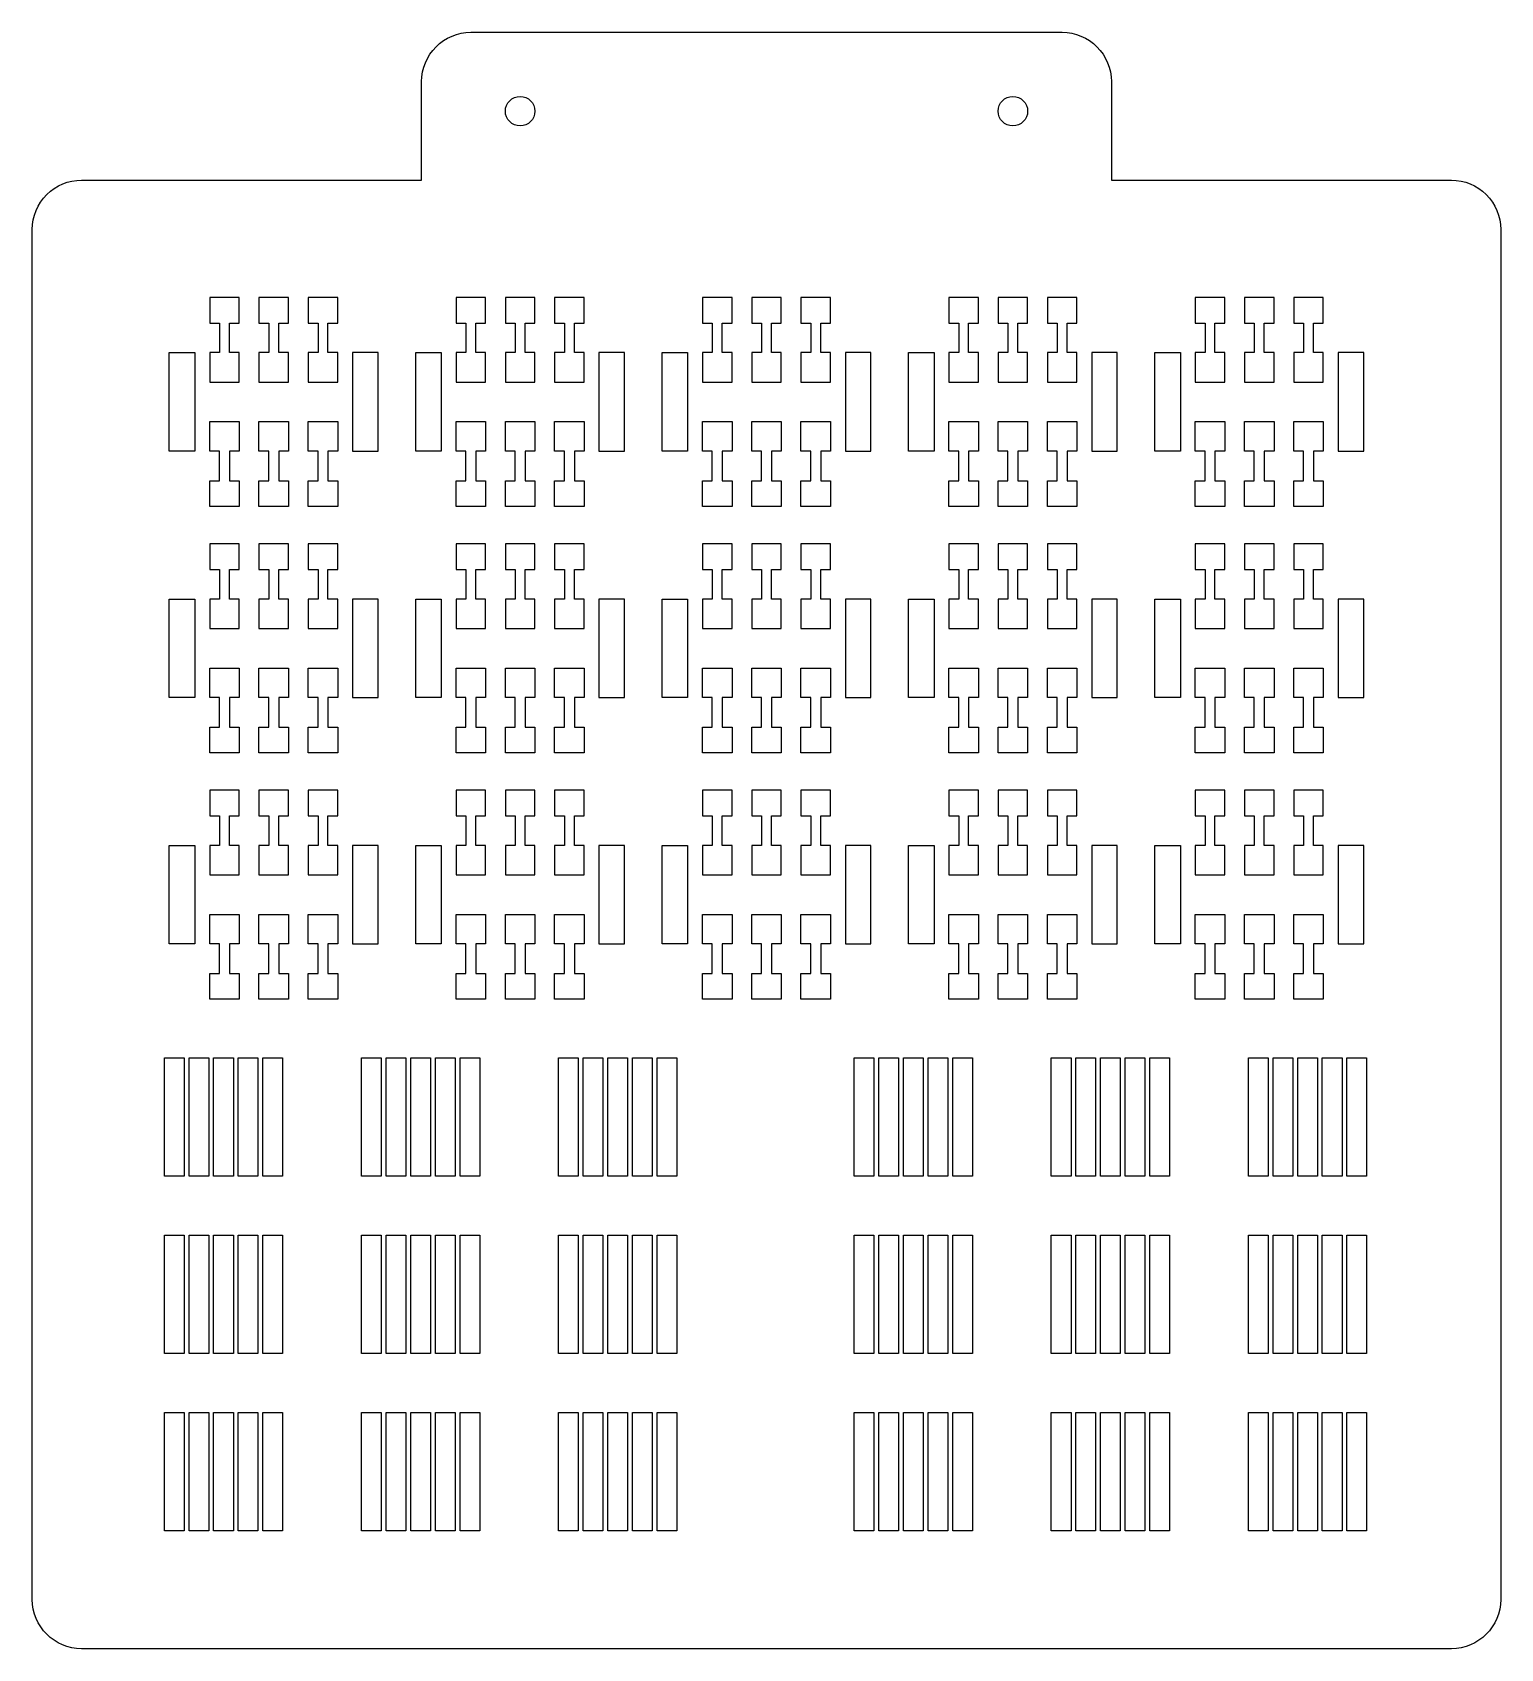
# Model space of a CAD drawing. Extents: x 555 to 704, y -361 to -197.
import ezdxf

# ---------------------------------------------------------------- set-up
doc = ezdxf.new("R2010")
doc.units = 0
doc.layers.get('0').update_dxf_attribs({"linetype": 'CONTINUOUS'})

msp = doc.modelspace()

# ---------------------------------------------------------------- linework, layer by layer
for points in [[(594.634033, -211.62854), (594.634033, -201.62854, -0.414214), (599.634033, -196.62854), (659.634033, -196.62854, -0.414214), (664.634033, -201.62854), (664.634033, -211.62854)], [(664.634033, -211.62854), (699.134033, -211.62854, -0.414214), (704.134033, -216.62854), (704.134033, -355.62854, -0.414211), (699.134033, -360.62851), (560.134033, -360.62851, -0.414211), (555.134033, -355.62851), (555.134033, -216.62854, -0.414214), (560.134033, -211.62854), (594.634033, -211.628525)]]:
    msp.add_lwpolyline(points, format="xyb")
for points in [[(576.133972, -224.028625), (576.133972, -223.528564), (573.133972, -223.528564), (573.133972, -224.028625), (573.133972, -226.128601), (574.134094, -226.128601), (574.134094, -229.128601), (573.134094, -229.128601), (573.134094, -232.128601), (576.134094, -232.128601), (576.134094, -229.128601), (575.134094, -229.128601), (575.134094, -226.128601), (576.133972, -226.128601), (576.133972, -224.028625)], [(581.133972, -224.028625), (581.133972, -223.528564), (578.133972, -223.528564), (578.133972, -224.028625), (578.133972, -226.128601), (579.134094, -226.128601), (579.134094, -229.128601), (578.134094, -229.128601), (578.134094, -232.128601), (581.134094, -232.128601), (581.134094, -229.128601), (580.134094, -229.128601), (580.134094, -226.128601), (581.133972, -226.128601), (581.133972, -224.028625)], [(586.133972, -224.028625), (586.133972, -223.528564), (583.133972, -223.528564), (583.133972, -224.028625), (583.133972, -226.128601), (584.134094, -226.128601), (584.134094, -229.128601), (583.134094, -229.128601), (583.134094, -232.128601), (586.134094, -232.128601), (586.134094, -229.128601), (585.134094, -229.128601), (585.134094, -226.128601), (586.133972, -226.128601), (586.133972, -224.028625)], [(601.133972, -224.028625), (601.133972, -223.528564), (598.133972, -223.528564), (598.133972, -224.028625), (598.133972, -226.128601), (599.134094, -226.128601), (599.134094, -229.128601), (598.134094, -229.128601), (598.134094, -232.128601), (601.134094, -232.128601), (601.134094, -229.128601), (600.134094, -229.128601), (600.134094, -226.128601), (601.133972, -226.128601), (601.133972, -224.028625)], [(606.133972, -224.028625), (606.133972, -223.528564), (603.133972, -223.528564), (603.133972, -224.028625), (603.133972, -226.128601), (604.134094, -226.128601), (604.134094, -229.128601), (603.134094, -229.128601), (603.134094, -232.128601), (606.134094, -232.128601), (606.134094, -229.128601), (605.134094, -229.128601), (605.134094, -226.128601), (606.133972, -226.128601), (606.133972, -224.028625)], [(611.133972, -224.028625), (611.133972, -223.528564), (608.133972, -223.528564), (608.133972, -224.028625), (608.133972, -226.128601), (609.134094, -226.128601), (609.134094, -229.128601), (608.134094, -229.128601), (608.134094, -232.128601), (611.134094, -232.128601), (611.134094, -229.128601), (610.134094, -229.128601), (610.134094, -226.128601), (611.133972, -226.128601), (611.133972, -224.028625)], [(626.133972, -224.028625), (626.133972, -223.528564), (623.133972, -223.528564), (623.133972, -224.028625), (623.133972, -226.128601), (624.134094, -226.128601), (624.134094, -229.128601), (623.134094, -229.128601), (623.134094, -232.128601), (626.134094, -232.128601), (626.134094, -229.128601), (625.134094, -229.128601), (625.134094, -226.128601), (626.133972, -226.128601), (626.133972, -224.028625)], [(631.133972, -224.028625), (631.133972, -223.528564), (628.133972, -223.528564), (628.133972, -224.028625), (628.133972, -226.128601), (629.134094, -226.128601), (629.134094, -229.128601), (628.134094, -229.128601), (628.134094, -232.128601), (631.134094, -232.128601), (631.134094, -229.128601), (630.134094, -229.128601), (630.134094, -226.128601), (631.133972, -226.128601), (631.133972, -224.028625)], [(636.133972, -224.028625), (636.133972, -223.528564), (633.133972, -223.528564), (633.133972, -224.028625), (633.133972, -226.128601), (634.134094, -226.128601), (634.134094, -229.128601), (633.134094, -229.128601), (633.134094, -232.128601), (636.134094, -232.128601), (636.134094, -229.128601), (635.134094, -229.128601), (635.134094, -226.128601), (636.133972, -226.128601), (636.133972, -224.028625)], [(651.133972, -224.028625), (651.133972, -223.528564), (648.133972, -223.528564), (648.133972, -224.028625), (648.133972, -226.128601), (649.134094, -226.128601), (649.134094, -229.128601), (648.134094, -229.128601), (648.134094, -232.128601), (651.134094, -232.128601), (651.134094, -229.128601), (650.134094, -229.128601), (650.134094, -226.128601), (651.133972, -226.128601), (651.133972, -224.028625)], [(656.133972, -224.028625), (656.133972, -223.528564), (653.133972, -223.528564), (653.133972, -224.028625), (653.133972, -226.128601), (654.134094, -226.128601), (654.134094, -229.128601), (653.134094, -229.128601), (653.134094, -232.128601), (656.134094, -232.128601), (656.134094, -229.128601), (655.134094, -229.128601), (655.134094, -226.128601), (656.133972, -226.128601), (656.133972, -224.028625)], [(661.133972, -224.028625), (661.133972, -223.528564), (658.133972, -223.528564), (658.133972, -224.028625), (658.133972, -226.128601), (659.134094, -226.128601), (659.134094, -229.128601), (658.134094, -229.128601), (658.134094, -232.128601), (661.134094, -232.128601), (661.134094, -229.128601), (660.134094, -229.128601), (660.134094, -226.128601), (661.133972, -226.128601), (661.133972, -224.028625)], [(676.133972, -224.028625), (676.133972, -223.528564), (673.133972, -223.528564), (673.133972, -224.028625), (673.133972, -226.128601), (674.134094, -226.128601), (674.134094, -229.128601), (673.134094, -229.128601), (673.134094, -232.128601), (676.134094, -232.128601), (676.134094, -229.128601), (675.134094, -229.128601), (675.134094, -226.128601), (676.133972, -226.128601), (676.133972, -224.028625)], [(681.133972, -224.028625), (681.133972, -223.528564), (678.133972, -223.528564), (678.133972, -224.028625), (678.133972, -226.128601), (679.134094, -226.128601), (679.134094, -229.128601), (678.134094, -229.128601), (678.134094, -232.128601), (681.134094, -232.128601), (681.134094, -229.128601), (680.134094, -229.128601), (680.134094, -226.128601), (681.133972, -226.128601), (681.133972, -224.028625)], [(686.133972, -224.028625), (686.133972, -223.528564), (683.133972, -223.528564), (683.133972, -224.028625), (683.133972, -226.128601), (684.134094, -226.128601), (684.134094, -229.128601), (683.134094, -229.128601), (683.134094, -232.128601), (686.134094, -232.128601), (686.134094, -229.128601), (685.134094, -229.128601), (685.134094, -226.128601), (686.133972, -226.128601), (686.133972, -224.028625)], [(569.03418, -229.128601), (571.634155, -229.128601), (571.634155, -239.128601), (569.03418, -239.128601), (569.03418, -229.128601)], [(590.234009, -229.128601), (587.634033, -229.128601), (587.634033, -239.128601), (590.234009, -239.128601), (590.234009, -229.128601)], [(594.03418, -229.128601), (596.634155, -229.128601), (596.634155, -239.128601), (594.03418, -239.128601), (594.03418, -229.128601)], [(615.234009, -229.128601), (612.634033, -229.128601), (612.634033, -239.128601), (615.234009, -239.128601), (615.234009, -229.128601)], [(619.03418, -229.128601), (621.634155, -229.128601), (621.634155, -239.128601), (619.03418, -239.128601), (619.03418, -229.128601)], [(640.234009, -229.128601), (637.634033, -229.128601), (637.634033, -239.128601), (640.234009, -239.128601), (640.234009, -229.128601)], [(644.03418, -229.128601), (646.634155, -229.128601), (646.634155, -239.128601), (644.03418, -239.128601), (644.03418, -229.128601)], [(665.234009, -229.128601), (662.634033, -229.128601), (662.634033, -239.128601), (665.234009, -239.128601), (665.234009, -229.128601)], [(669.03418, -229.128601), (671.634155, -229.128601), (671.634155, -239.128601), (669.03418, -239.128601), (669.03418, -229.128601)], [(690.234009, -229.128601), (687.634033, -229.128601), (687.634033, -239.128601), (690.234009, -239.128601), (690.234009, -229.128601)], [(576.133972, -244.228577), (576.133972, -244.728638), (573.133972, -244.728638), (573.133972, -244.228577), (573.133972, -242.128601), (574.134094, -242.128601), (574.134094, -239.128601), (573.134094, -239.128601), (573.134094, -236.128601), (576.134094, -236.128601), (576.134094, -239.128601), (575.134094, -239.128601), (575.134094, -242.128601), (576.133972, -242.128601), (576.133972, -244.228577)], [(581.133972, -244.228577), (581.133972, -244.728638), (578.133972, -244.728638), (578.133972, -244.228577), (578.133972, -242.128601), (579.134094, -242.128601), (579.134094, -239.128601), (578.134094, -239.128601), (578.134094, -236.128601), (581.134094, -236.128601), (581.134094, -239.128601), (580.134094, -239.128601), (580.134094, -242.128601), (581.133972, -242.128601), (581.133972, -244.228577)], [(586.133972, -244.228577), (586.133972, -244.728638), (583.133972, -244.728638), (583.133972, -244.228577), (583.133972, -242.128601), (584.134094, -242.128601), (584.134094, -239.128601), (583.134094, -239.128601), (583.134094, -236.128601), (586.134094, -236.128601), (586.134094, -239.128601), (585.134094, -239.128601), (585.134094, -242.128601), (586.133972, -242.128601), (586.133972, -244.228577)], [(601.133972, -244.228577), (601.133972, -244.728638), (598.133972, -244.728638), (598.133972, -244.228577), (598.133972, -242.128601), (599.134094, -242.128601), (599.134094, -239.128601), (598.134094, -239.128601), (598.134094, -236.128601), (601.134094, -236.128601), (601.134094, -239.128601), (600.134094, -239.128601), (600.134094, -242.128601), (601.133972, -242.128601), (601.133972, -244.228577)], [(606.133972, -244.228577), (606.133972, -244.728638), (603.133972, -244.728638), (603.133972, -244.228577), (603.133972, -242.128601), (604.134094, -242.128601), (604.134094, -239.128601), (603.134094, -239.128601), (603.134094, -236.128601), (606.134094, -236.128601), (606.134094, -239.128601), (605.134094, -239.128601), (605.134094, -242.128601), (606.133972, -242.128601), (606.133972, -244.228577)], [(611.133972, -244.228577), (611.133972, -244.728638), (608.133972, -244.728638), (608.133972, -244.228577), (608.133972, -242.128601), (609.134094, -242.128601), (609.134094, -239.128601), (608.134094, -239.128601), (608.134094, -236.128601), (611.134094, -236.128601), (611.134094, -239.128601), (610.134094, -239.128601), (610.134094, -242.128601), (611.133972, -242.128601), (611.133972, -244.228577)], [(626.133972, -244.228577), (626.133972, -244.728638), (623.133972, -244.728638), (623.133972, -244.228577), (623.133972, -242.128601), (624.134094, -242.128601), (624.134094, -239.128601), (623.134094, -239.128601), (623.134094, -236.128601), (626.134094, -236.128601), (626.134094, -239.128601), (625.134094, -239.128601), (625.134094, -242.128601), (626.133972, -242.128601), (626.133972, -244.228577)], [(631.133972, -244.228577), (631.133972, -244.728638), (628.133972, -244.728638), (628.133972, -244.228577), (628.133972, -242.128601), (629.134094, -242.128601), (629.134094, -239.128601), (628.134094, -239.128601), (628.134094, -236.128601), (631.134094, -236.128601), (631.134094, -239.128601), (630.134094, -239.128601), (630.134094, -242.128601), (631.133972, -242.128601), (631.133972, -244.228577)], [(636.133972, -244.228577), (636.133972, -244.728638), (633.133972, -244.728638), (633.133972, -244.228577), (633.133972, -242.128601), (634.134094, -242.128601), (634.134094, -239.128601), (633.134094, -239.128601), (633.134094, -236.128601), (636.134094, -236.128601), (636.134094, -239.128601), (635.134094, -239.128601), (635.134094, -242.128601), (636.133972, -242.128601), (636.133972, -244.228577)], [(651.133972, -244.228577), (651.133972, -244.728638), (648.133972, -244.728638), (648.133972, -244.228577), (648.133972, -242.128601), (649.134094, -242.128601), (649.134094, -239.128601), (648.134094, -239.128601), (648.134094, -236.128601), (651.134094, -236.128601), (651.134094, -239.128601), (650.134094, -239.128601), (650.134094, -242.128601), (651.133972, -242.128601), (651.133972, -244.228577)], [(656.133972, -244.228577), (656.133972, -244.728638), (653.133972, -244.728638), (653.133972, -244.228577), (653.133972, -242.128601), (654.134094, -242.128601), (654.134094, -239.128601), (653.134094, -239.128601), (653.134094, -236.128601), (656.134094, -236.128601), (656.134094, -239.128601), (655.134094, -239.128601), (655.134094, -242.128601), (656.133972, -242.128601), (656.133972, -244.228577)], [(661.133972, -244.228577), (661.133972, -244.728638), (658.133972, -244.728638), (658.133972, -244.228577), (658.133972, -242.128601), (659.134094, -242.128601), (659.134094, -239.128601), (658.134094, -239.128601), (658.134094, -236.128601), (661.134094, -236.128601), (661.134094, -239.128601), (660.134094, -239.128601), (660.134094, -242.128601), (661.133972, -242.128601), (661.133972, -244.228577)], [(676.133972, -244.228577), (676.133972, -244.728638), (673.133972, -244.728638), (673.133972, -244.228577), (673.133972, -242.128601), (674.134094, -242.128601), (674.134094, -239.128601), (673.134094, -239.128601), (673.134094, -236.128601), (676.134094, -236.128601), (676.134094, -239.128601), (675.134094, -239.128601), (675.134094, -242.128601), (676.133972, -242.128601), (676.133972, -244.228577)], [(681.133972, -244.228577), (681.133972, -244.728638), (678.133972, -244.728638), (678.133972, -244.228577), (678.133972, -242.128601), (679.134094, -242.128601), (679.134094, -239.128601), (678.134094, -239.128601), (678.134094, -236.128601), (681.134094, -236.128601), (681.134094, -239.128601), (680.134094, -239.128601), (680.134094, -242.128601), (681.133972, -242.128601), (681.133972, -244.228577)], [(686.133972, -244.228577), (686.133972, -244.728638), (683.133972, -244.728638), (683.133972, -244.228577), (683.133972, -242.128601), (684.134094, -242.128601), (684.134094, -239.128601), (683.134094, -239.128601), (683.134094, -236.128601), (686.134094, -236.128601), (686.134094, -239.128601), (685.134094, -239.128601), (685.134094, -242.128601), (686.133972, -242.128601), (686.133972, -244.228577)], [(576.133972, -249.028625), (576.133972, -248.528564), (573.133972, -248.528564), (573.133972, -249.028625), (573.133972, -251.128601), (574.134094, -251.128601), (574.134094, -254.128601), (573.134094, -254.128601), (573.134094, -257.128601), (576.134094, -257.128601), (576.134094, -254.128601), (575.134094, -254.128601), (575.134094, -251.128601), (576.133972, -251.128601), (576.133972, -249.028625)], [(581.133972, -249.028625), (581.133972, -248.528564), (578.133972, -248.528564), (578.133972, -249.028625), (578.133972, -251.128601), (579.134094, -251.128601), (579.134094, -254.128601), (578.134094, -254.128601), (578.134094, -257.128601), (581.134094, -257.128601), (581.134094, -254.128601), (580.134094, -254.128601), (580.134094, -251.128601), (581.133972, -251.128601), (581.133972, -249.028625)], [(586.133972, -249.028625), (586.133972, -248.528564), (583.133972, -248.528564), (583.133972, -249.028625), (583.133972, -251.128601), (584.134094, -251.128601), (584.134094, -254.128601), (583.134094, -254.128601), (583.134094, -257.128601), (586.134094, -257.128601), (586.134094, -254.128601), (585.134094, -254.128601), (585.134094, -251.128601), (586.133972, -251.128601), (586.133972, -249.028625)], [(601.133972, -249.028625), (601.133972, -248.528564), (598.133972, -248.528564), (598.133972, -249.028625), (598.133972, -251.128601), (599.134094, -251.128601), (599.134094, -254.128601), (598.134094, -254.128601), (598.134094, -257.128601), (601.134094, -257.128601), (601.134094, -254.128601), (600.134094, -254.128601), (600.134094, -251.128601), (601.133972, -251.128601), (601.133972, -249.028625)], [(606.133972, -249.028625), (606.133972, -248.528564), (603.133972, -248.528564), (603.133972, -249.028625), (603.133972, -251.128601), (604.134094, -251.128601), (604.134094, -254.128601), (603.134094, -254.128601), (603.134094, -257.128601), (606.134094, -257.128601), (606.134094, -254.128601), (605.134094, -254.128601), (605.134094, -251.128601), (606.133972, -251.128601), (606.133972, -249.028625)], [(611.133972, -249.028625), (611.133972, -248.528564), (608.133972, -248.528564), (608.133972, -249.028625), (608.133972, -251.128601), (609.134094, -251.128601), (609.134094, -254.128601), (608.134094, -254.128601), (608.134094, -257.128601), (611.134094, -257.128601), (611.134094, -254.128601), (610.134094, -254.128601), (610.134094, -251.128601), (611.133972, -251.128601), (611.133972, -249.028625)], [(626.133972, -249.028625), (626.133972, -248.528564), (623.133972, -248.528564), (623.133972, -249.028625), (623.133972, -251.128601), (624.134094, -251.128601), (624.134094, -254.128601), (623.134094, -254.128601), (623.134094, -257.128601), (626.134094, -257.128601), (626.134094, -254.128601), (625.134094, -254.128601), (625.134094, -251.128601), (626.133972, -251.128601), (626.133972, -249.028625)], [(631.133972, -249.028625), (631.133972, -248.528564), (628.133972, -248.528564), (628.133972, -249.028625), (628.133972, -251.128601), (629.134094, -251.128601), (629.134094, -254.128601), (628.134094, -254.128601), (628.134094, -257.128601), (631.134094, -257.128601), (631.134094, -254.128601), (630.134094, -254.128601), (630.134094, -251.128601), (631.133972, -251.128601), (631.133972, -249.028625)], [(636.133972, -249.028625), (636.133972, -248.528564), (633.133972, -248.528564), (633.133972, -249.028625), (633.133972, -251.128601), (634.134094, -251.128601), (634.134094, -254.128601), (633.134094, -254.128601), (633.134094, -257.128601), (636.134094, -257.128601), (636.134094, -254.128601), (635.134094, -254.128601), (635.134094, -251.128601), (636.133972, -251.128601), (636.133972, -249.028625)], [(651.133972, -249.028625), (651.133972, -248.528564), (648.133972, -248.528564), (648.133972, -249.028625), (648.133972, -251.128601), (649.134094, -251.128601), (649.134094, -254.128601), (648.134094, -254.128601), (648.134094, -257.128601), (651.134094, -257.128601), (651.134094, -254.128601), (650.134094, -254.128601), (650.134094, -251.128601), (651.133972, -251.128601), (651.133972, -249.028625)], [(656.133972, -249.028625), (656.133972, -248.528564), (653.133972, -248.528564), (653.133972, -249.028625), (653.133972, -251.128601), (654.134094, -251.128601), (654.134094, -254.128601), (653.134094, -254.128601), (653.134094, -257.128601), (656.134094, -257.128601), (656.134094, -254.128601), (655.134094, -254.128601), (655.134094, -251.128601), (656.133972, -251.128601), (656.133972, -249.028625)], [(661.133972, -249.028625), (661.133972, -248.528564), (658.133972, -248.528564), (658.133972, -249.028625), (658.133972, -251.128601), (659.134094, -251.128601), (659.134094, -254.128601), (658.134094, -254.128601), (658.134094, -257.128601), (661.134094, -257.128601), (661.134094, -254.128601), (660.134094, -254.128601), (660.134094, -251.128601), (661.133972, -251.128601), (661.133972, -249.028625)], [(676.133972, -249.028625), (676.133972, -248.528564), (673.133972, -248.528564), (673.133972, -249.028625), (673.133972, -251.128601), (674.134094, -251.128601), (674.134094, -254.128601), (673.134094, -254.128601), (673.134094, -257.128601), (676.134094, -257.128601), (676.134094, -254.128601), (675.134094, -254.128601), (675.134094, -251.128601), (676.133972, -251.128601), (676.133972, -249.028625)], [(681.133972, -249.028625), (681.133972, -248.528564), (678.133972, -248.528564), (678.133972, -249.028625), (678.133972, -251.128601), (679.134094, -251.128601), (679.134094, -254.128601), (678.134094, -254.128601), (678.134094, -257.128601), (681.134094, -257.128601), (681.134094, -254.128601), (680.134094, -254.128601), (680.134094, -251.128601), (681.133972, -251.128601), (681.133972, -249.028625)], [(686.133972, -249.028625), (686.133972, -248.528564), (683.133972, -248.528564), (683.133972, -249.028625), (683.133972, -251.128601), (684.134094, -251.128601), (684.134094, -254.128601), (683.134094, -254.128601), (683.134094, -257.128601), (686.134094, -257.128601), (686.134094, -254.128601), (685.134094, -254.128601), (685.134094, -251.128601), (686.133972, -251.128601), (686.133972, -249.028625)], [(569.03418, -254.128601), (571.634155, -254.128601), (571.634155, -264.128601), (569.03418, -264.128601), (569.03418, -254.128601)], [(590.234009, -254.128601), (587.634033, -254.128601), (587.634033, -264.128601), (590.234009, -264.128601), (590.234009, -254.128601)], [(594.03418, -254.128601), (596.634155, -254.128601), (596.634155, -264.128601), (594.03418, -264.128601), (594.03418, -254.128601)], [(615.234009, -254.128601), (612.634033, -254.128601), (612.634033, -264.128601), (615.234009, -264.128601), (615.234009, -254.128601)], [(619.03418, -254.128601), (621.634155, -254.128601), (621.634155, -264.128601), (619.03418, -264.128601), (619.03418, -254.128601)], [(640.234009, -254.128601), (637.634033, -254.128601), (637.634033, -264.128601), (640.234009, -264.128601), (640.234009, -254.128601)], [(644.03418, -254.128601), (646.634155, -254.128601), (646.634155, -264.128601), (644.03418, -264.128601), (644.03418, -254.128601)], [(665.234009, -254.128601), (662.634033, -254.128601), (662.634033, -264.128601), (665.234009, -264.128601), (665.234009, -254.128601)], [(669.03418, -254.128601), (671.634155, -254.128601), (671.634155, -264.128601), (669.03418, -264.128601), (669.03418, -254.128601)], [(690.234009, -254.128601), (687.634033, -254.128601), (687.634033, -264.128601), (690.234009, -264.128601), (690.234009, -254.128601)], [(576.133972, -269.228577), (576.133972, -269.728638), (573.133972, -269.728638), (573.133972, -269.228577), (573.133972, -267.128601), (574.134094, -267.128601), (574.134094, -264.128601), (573.134094, -264.128601), (573.134094, -261.128601), (576.134094, -261.128601), (576.134094, -264.128601), (575.134094, -264.128601), (575.134094, -267.128601), (576.133972, -267.128601), (576.133972, -269.228577)], [(581.133972, -269.228577), (581.133972, -269.728638), (578.133972, -269.728638), (578.133972, -269.228577), (578.133972, -267.128601), (579.134094, -267.128601), (579.134094, -264.128601), (578.134094, -264.128601), (578.134094, -261.128601), (581.134094, -261.128601), (581.134094, -264.128601), (580.134094, -264.128601), (580.134094, -267.128601), (581.133972, -267.128601), (581.133972, -269.228577)], [(586.133972, -269.228577), (586.133972, -269.728638), (583.133972, -269.728638), (583.133972, -269.228577), (583.133972, -267.128601), (584.134094, -267.128601), (584.134094, -264.128601), (583.134094, -264.128601), (583.134094, -261.128601), (586.134094, -261.128601), (586.134094, -264.128601), (585.134094, -264.128601), (585.134094, -267.128601), (586.133972, -267.128601), (586.133972, -269.228577)], [(601.133972, -269.228577), (601.133972, -269.728638), (598.133972, -269.728638), (598.133972, -269.228577), (598.133972, -267.128601), (599.134094, -267.128601), (599.134094, -264.128601), (598.134094, -264.128601), (598.134094, -261.128601), (601.134094, -261.128601), (601.134094, -264.128601), (600.134094, -264.128601), (600.134094, -267.128601), (601.133972, -267.128601), (601.133972, -269.228577)], [(606.133972, -269.228577), (606.133972, -269.728638), (603.133972, -269.728638), (603.133972, -269.228577), (603.133972, -267.128601), (604.134094, -267.128601), (604.134094, -264.128601), (603.134094, -264.128601), (603.134094, -261.128601), (606.134094, -261.128601), (606.134094, -264.128601), (605.134094, -264.128601), (605.134094, -267.128601), (606.133972, -267.128601), (606.133972, -269.228577)], [(611.133972, -269.228577), (611.133972, -269.728638), (608.133972, -269.728638), (608.133972, -269.228577), (608.133972, -267.128601), (609.134094, -267.128601), (609.134094, -264.128601), (608.134094, -264.128601), (608.134094, -261.128601), (611.134094, -261.128601), (611.134094, -264.128601), (610.134094, -264.128601), (610.134094, -267.128601), (611.133972, -267.128601), (611.133972, -269.228577)], [(626.133972, -269.228577), (626.133972, -269.728638), (623.133972, -269.728638), (623.133972, -269.228577), (623.133972, -267.128601), (624.134094, -267.128601), (624.134094, -264.128601), (623.134094, -264.128601), (623.134094, -261.128601), (626.134094, -261.128601), (626.134094, -264.128601), (625.134094, -264.128601), (625.134094, -267.128601), (626.133972, -267.128601), (626.133972, -269.228577)], [(631.133972, -269.228577), (631.133972, -269.728638), (628.133972, -269.728638), (628.133972, -269.228577), (628.133972, -267.128601), (629.134094, -267.128601), (629.134094, -264.128601), (628.134094, -264.128601), (628.134094, -261.128601), (631.134094, -261.128601), (631.134094, -264.128601), (630.134094, -264.128601), (630.134094, -267.128601), (631.133972, -267.128601), (631.133972, -269.228577)], [(636.133972, -269.228577), (636.133972, -269.728638), (633.133972, -269.728638), (633.133972, -269.228577), (633.133972, -267.128601), (634.134094, -267.128601), (634.134094, -264.128601), (633.134094, -264.128601), (633.134094, -261.128601), (636.134094, -261.128601), (636.134094, -264.128601), (635.134094, -264.128601), (635.134094, -267.128601), (636.133972, -267.128601), (636.133972, -269.228577)], [(651.133972, -269.228577), (651.133972, -269.728638), (648.133972, -269.728638), (648.133972, -269.228577), (648.133972, -267.128601), (649.134094, -267.128601), (649.134094, -264.128601), (648.134094, -264.128601), (648.134094, -261.128601), (651.134094, -261.128601), (651.134094, -264.128601), (650.134094, -264.128601), (650.134094, -267.128601), (651.133972, -267.128601), (651.133972, -269.228577)], [(656.133972, -269.228577), (656.133972, -269.728638), (653.133972, -269.728638), (653.133972, -269.228577), (653.133972, -267.128601), (654.134094, -267.128601), (654.134094, -264.128601), (653.134094, -264.128601), (653.134094, -261.128601), (656.134094, -261.128601), (656.134094, -264.128601), (655.134094, -264.128601), (655.134094, -267.128601), (656.133972, -267.128601), (656.133972, -269.228577)], [(661.133972, -269.228577), (661.133972, -269.728638), (658.133972, -269.728638), (658.133972, -269.228577), (658.133972, -267.128601), (659.134094, -267.128601), (659.134094, -264.128601), (658.134094, -264.128601), (658.134094, -261.128601), (661.134094, -261.128601), (661.134094, -264.128601), (660.134094, -264.128601), (660.134094, -267.128601), (661.133972, -267.128601), (661.133972, -269.228577)], [(676.133972, -269.228577), (676.133972, -269.728638), (673.133972, -269.728638), (673.133972, -269.228577), (673.133972, -267.128601), (674.134094, -267.128601), (674.134094, -264.128601), (673.134094, -264.128601), (673.134094, -261.128601), (676.134094, -261.128601), (676.134094, -264.128601), (675.134094, -264.128601), (675.134094, -267.128601), (676.133972, -267.128601), (676.133972, -269.228577)], [(681.133972, -269.228577), (681.133972, -269.728638), (678.133972, -269.728638), (678.133972, -269.228577), (678.133972, -267.128601), (679.134094, -267.128601), (679.134094, -264.128601), (678.134094, -264.128601), (678.134094, -261.128601), (681.134094, -261.128601), (681.134094, -264.128601), (680.134094, -264.128601), (680.134094, -267.128601), (681.133972, -267.128601), (681.133972, -269.228577)], [(686.133972, -269.228577), (686.133972, -269.728638), (683.133972, -269.728638), (683.133972, -269.228577), (683.133972, -267.128601), (684.134094, -267.128601), (684.134094, -264.128601), (683.134094, -264.128601), (683.134094, -261.128601), (686.134094, -261.128601), (686.134094, -264.128601), (685.134094, -264.128601), (685.134094, -267.128601), (686.133972, -267.128601), (686.133972, -269.228577)], [(576.133972, -274.028625), (576.133972, -273.528564), (573.133972, -273.528564), (573.133972, -274.028625), (573.133972, -276.128601), (574.134094, -276.128601), (574.134094, -279.128601), (573.134094, -279.128601), (573.134094, -282.128601), (576.134094, -282.128601), (576.134094, -279.128601), (575.134094, -279.128601), (575.134094, -276.128601), (576.133972, -276.128601), (576.133972, -274.028625)], [(581.133972, -274.028625), (581.133972, -273.528564), (578.133972, -273.528564), (578.133972, -274.028625), (578.133972, -276.128601), (579.134094, -276.128601), (579.134094, -279.128601), (578.134094, -279.128601), (578.134094, -282.128601), (581.134094, -282.128601), (581.134094, -279.128601), (580.134094, -279.128601), (580.134094, -276.128601), (581.133972, -276.128601), (581.133972, -274.028625)], [(586.133972, -274.028625), (586.133972, -273.528564), (583.133972, -273.528564), (583.133972, -274.028625), (583.133972, -276.128601), (584.134094, -276.128601), (584.134094, -279.128601), (583.134094, -279.128601), (583.134094, -282.128601), (586.134094, -282.128601), (586.134094, -279.128601), (585.134094, -279.128601), (585.134094, -276.128601), (586.133972, -276.128601), (586.133972, -274.028625)], [(601.133972, -274.028625), (601.133972, -273.528564), (598.133972, -273.528564), (598.133972, -274.028625), (598.133972, -276.128601), (599.134094, -276.128601), (599.134094, -279.128601), (598.134094, -279.128601), (598.134094, -282.128601), (601.134094, -282.128601), (601.134094, -279.128601), (600.134094, -279.128601), (600.134094, -276.128601), (601.133972, -276.128601), (601.133972, -274.028625)], [(606.133972, -274.028625), (606.133972, -273.528564), (603.133972, -273.528564), (603.133972, -274.028625), (603.133972, -276.128601), (604.134094, -276.128601), (604.134094, -279.128601), (603.134094, -279.128601), (603.134094, -282.128601), (606.134094, -282.128601), (606.134094, -279.128601), (605.134094, -279.128601), (605.134094, -276.128601), (606.133972, -276.128601), (606.133972, -274.028625)], [(611.133972, -274.028625), (611.133972, -273.528564), (608.133972, -273.528564), (608.133972, -274.028625), (608.133972, -276.128601), (609.134094, -276.128601), (609.134094, -279.128601), (608.134094, -279.128601), (608.134094, -282.128601), (611.134094, -282.128601), (611.134094, -279.128601), (610.134094, -279.128601), (610.134094, -276.128601), (611.133972, -276.128601), (611.133972, -274.028625)], [(626.133972, -274.028625), (626.133972, -273.528564), (623.133972, -273.528564), (623.133972, -274.028625), (623.133972, -276.128601), (624.134094, -276.128601), (624.134094, -279.128601), (623.134094, -279.128601), (623.134094, -282.128601), (626.134094, -282.128601), (626.134094, -279.128601), (625.134094, -279.128601), (625.134094, -276.128601), (626.133972, -276.128601), (626.133972, -274.028625)], [(631.133972, -274.028625), (631.133972, -273.528564), (628.133972, -273.528564), (628.133972, -274.028625), (628.133972, -276.128601), (629.134094, -276.128601), (629.134094, -279.128601), (628.134094, -279.128601), (628.134094, -282.128601), (631.134094, -282.128601), (631.134094, -279.128601), (630.134094, -279.128601), (630.134094, -276.128601), (631.133972, -276.128601), (631.133972, -274.028625)], [(636.133972, -274.028625), (636.133972, -273.528564), (633.133972, -273.528564), (633.133972, -274.028625), (633.133972, -276.128601), (634.134094, -276.128601), (634.134094, -279.128601), (633.134094, -279.128601), (633.134094, -282.128601), (636.134094, -282.128601), (636.134094, -279.128601), (635.134094, -279.128601), (635.134094, -276.128601), (636.133972, -276.128601), (636.133972, -274.028625)], [(651.133972, -274.028625), (651.133972, -273.528564), (648.133972, -273.528564), (648.133972, -274.028625), (648.133972, -276.128601), (649.134094, -276.128601), (649.134094, -279.128601), (648.134094, -279.128601), (648.134094, -282.128601), (651.134094, -282.128601), (651.134094, -279.128601), (650.134094, -279.128601), (650.134094, -276.128601), (651.133972, -276.128601), (651.133972, -274.028625)], [(656.133972, -274.028625), (656.133972, -273.528564), (653.133972, -273.528564), (653.133972, -274.028625), (653.133972, -276.128601), (654.134094, -276.128601), (654.134094, -279.128601), (653.134094, -279.128601), (653.134094, -282.128601), (656.134094, -282.128601), (656.134094, -279.128601), (655.134094, -279.128601), (655.134094, -276.128601), (656.133972, -276.128601), (656.133972, -274.028625)], [(661.133972, -274.028625), (661.133972, -273.528564), (658.133972, -273.528564), (658.133972, -274.028625), (658.133972, -276.128601), (659.134094, -276.128601), (659.134094, -279.128601), (658.134094, -279.128601), (658.134094, -282.128601), (661.134094, -282.128601), (661.134094, -279.128601), (660.134094, -279.128601), (660.134094, -276.128601), (661.133972, -276.128601), (661.133972, -274.028625)], [(676.133972, -274.028625), (676.133972, -273.528564), (673.133972, -273.528564), (673.133972, -274.028625), (673.133972, -276.128601), (674.134094, -276.128601), (674.134094, -279.128601), (673.134094, -279.128601), (673.134094, -282.128601), (676.134094, -282.128601), (676.134094, -279.128601), (675.134094, -279.128601), (675.134094, -276.128601), (676.133972, -276.128601), (676.133972, -274.028625)], [(681.133972, -274.028625), (681.133972, -273.528564), (678.133972, -273.528564), (678.133972, -274.028625), (678.133972, -276.128601), (679.134094, -276.128601), (679.134094, -279.128601), (678.134094, -279.128601), (678.134094, -282.128601), (681.134094, -282.128601), (681.134094, -279.128601), (680.134094, -279.128601), (680.134094, -276.128601), (681.133972, -276.128601), (681.133972, -274.028625)], [(686.133972, -274.028625), (686.133972, -273.528564), (683.133972, -273.528564), (683.133972, -274.028625), (683.133972, -276.128601), (684.134094, -276.128601), (684.134094, -279.128601), (683.134094, -279.128601), (683.134094, -282.128601), (686.134094, -282.128601), (686.134094, -279.128601), (685.134094, -279.128601), (685.134094, -276.128601), (686.133972, -276.128601), (686.133972, -274.028625)], [(569.03418, -279.128601), (571.634155, -279.128601), (571.634155, -289.128601), (569.03418, -289.128601), (569.03418, -279.128601)], [(590.234009, -279.128601), (587.634033, -279.128601), (587.634033, -289.128601), (590.234009, -289.128601), (590.234009, -279.128601)], [(594.03418, -279.128601), (596.634155, -279.128601), (596.634155, -289.128601), (594.03418, -289.128601), (594.03418, -279.128601)], [(615.234009, -279.128601), (612.634033, -279.128601), (612.634033, -289.128601), (615.234009, -289.128601), (615.234009, -279.128601)], [(619.03418, -279.128601), (621.634155, -279.128601), (621.634155, -289.128601), (619.03418, -289.128601), (619.03418, -279.128601)], [(640.234009, -279.128601), (637.634033, -279.128601), (637.634033, -289.128601), (640.234009, -289.128601), (640.234009, -279.128601)], [(644.03418, -279.128601), (646.634155, -279.128601), (646.634155, -289.128601), (644.03418, -289.128601), (644.03418, -279.128601)], [(665.234009, -279.128601), (662.634033, -279.128601), (662.634033, -289.128601), (665.234009, -289.128601), (665.234009, -279.128601)], [(669.03418, -279.128601), (671.634155, -279.128601), (671.634155, -289.128601), (669.03418, -289.128601), (669.03418, -279.128601)], [(690.234009, -279.128601), (687.634033, -279.128601), (687.634033, -289.128601), (690.234009, -289.128601), (690.234009, -279.128601)], [(576.133972, -294.228577), (576.133972, -294.728638), (573.133972, -294.728638), (573.133972, -294.228577), (573.133972, -292.128601), (574.134094, -292.128601), (574.134094, -289.128601), (573.134094, -289.128601), (573.134094, -286.128601), (576.134094, -286.128601), (576.134094, -289.128601), (575.134094, -289.128601), (575.134094, -292.128601), (576.133972, -292.128601), (576.133972, -294.228577)], [(581.133972, -294.228577), (581.133972, -294.728638), (578.133972, -294.728638), (578.133972, -294.228577), (578.133972, -292.128601), (579.134094, -292.128601), (579.134094, -289.128601), (578.134094, -289.128601), (578.134094, -286.128601), (581.134094, -286.128601), (581.134094, -289.128601), (580.134094, -289.128601), (580.134094, -292.128601), (581.133972, -292.128601), (581.133972, -294.228577)], [(586.133972, -294.228577), (586.133972, -294.728638), (583.133972, -294.728638), (583.133972, -294.228577), (583.133972, -292.128601), (584.134094, -292.128601), (584.134094, -289.128601), (583.134094, -289.128601), (583.134094, -286.128601), (586.134094, -286.128601), (586.134094, -289.128601), (585.134094, -289.128601), (585.134094, -292.128601), (586.133972, -292.128601), (586.133972, -294.228577)], [(601.133972, -294.228577), (601.133972, -294.728638), (598.133972, -294.728638), (598.133972, -294.228577), (598.133972, -292.128601), (599.134094, -292.128601), (599.134094, -289.128601), (598.134094, -289.128601), (598.134094, -286.128601), (601.134094, -286.128601), (601.134094, -289.128601), (600.134094, -289.128601), (600.134094, -292.128601), (601.133972, -292.128601), (601.133972, -294.228577)], [(606.133972, -294.228577), (606.133972, -294.728638), (603.133972, -294.728638), (603.133972, -294.228577), (603.133972, -292.128601), (604.134094, -292.128601), (604.134094, -289.128601), (603.134094, -289.128601), (603.134094, -286.128601), (606.134094, -286.128601), (606.134094, -289.128601), (605.134094, -289.128601), (605.134094, -292.128601), (606.133972, -292.128601), (606.133972, -294.228577)], [(611.133972, -294.228577), (611.133972, -294.728638), (608.133972, -294.728638), (608.133972, -294.228577), (608.133972, -292.128601), (609.134094, -292.128601), (609.134094, -289.128601), (608.134094, -289.128601), (608.134094, -286.128601), (611.134094, -286.128601), (611.134094, -289.128601), (610.134094, -289.128601), (610.134094, -292.128601), (611.133972, -292.128601), (611.133972, -294.228577)], [(626.133972, -294.228577), (626.133972, -294.728638), (623.133972, -294.728638), (623.133972, -294.228577), (623.133972, -292.128601), (624.134094, -292.128601), (624.134094, -289.128601), (623.134094, -289.128601), (623.134094, -286.128601), (626.134094, -286.128601), (626.134094, -289.128601), (625.134094, -289.128601), (625.134094, -292.128601), (626.133972, -292.128601), (626.133972, -294.228577)], [(631.133972, -294.228577), (631.133972, -294.728638), (628.133972, -294.728638), (628.133972, -294.228577), (628.133972, -292.128601), (629.134094, -292.128601), (629.134094, -289.128601), (628.134094, -289.128601), (628.134094, -286.128601), (631.134094, -286.128601), (631.134094, -289.128601), (630.134094, -289.128601), (630.134094, -292.128601), (631.133972, -292.128601), (631.133972, -294.228577)], [(636.133972, -294.228577), (636.133972, -294.728638), (633.133972, -294.728638), (633.133972, -294.228577), (633.133972, -292.128601), (634.134094, -292.128601), (634.134094, -289.128601), (633.134094, -289.128601), (633.134094, -286.128601), (636.134094, -286.128601), (636.134094, -289.128601), (635.134094, -289.128601), (635.134094, -292.128601), (636.133972, -292.128601), (636.133972, -294.228577)], [(651.133972, -294.228577), (651.133972, -294.728638), (648.133972, -294.728638), (648.133972, -294.228577), (648.133972, -292.128601), (649.134094, -292.128601), (649.134094, -289.128601), (648.134094, -289.128601), (648.134094, -286.128601), (651.134094, -286.128601), (651.134094, -289.128601), (650.134094, -289.128601), (650.134094, -292.128601), (651.133972, -292.128601), (651.133972, -294.228577)], [(656.133972, -294.228577), (656.133972, -294.728638), (653.133972, -294.728638), (653.133972, -294.228577), (653.133972, -292.128601), (654.134094, -292.128601), (654.134094, -289.128601), (653.134094, -289.128601), (653.134094, -286.128601), (656.134094, -286.128601), (656.134094, -289.128601), (655.134094, -289.128601), (655.134094, -292.128601), (656.133972, -292.128601), (656.133972, -294.228577)], [(661.133972, -294.228577), (661.133972, -294.728638), (658.133972, -294.728638), (658.133972, -294.228577), (658.133972, -292.128601), (659.134094, -292.128601), (659.134094, -289.128601), (658.134094, -289.128601), (658.134094, -286.128601), (661.134094, -286.128601), (661.134094, -289.128601), (660.134094, -289.128601), (660.134094, -292.128601), (661.133972, -292.128601), (661.133972, -294.228577)], [(676.133972, -294.228577), (676.133972, -294.728638), (673.133972, -294.728638), (673.133972, -294.228577), (673.133972, -292.128601), (674.134094, -292.128601), (674.134094, -289.128601), (673.134094, -289.128601), (673.134094, -286.128601), (676.134094, -286.128601), (676.134094, -289.128601), (675.134094, -289.128601), (675.134094, -292.128601), (676.133972, -292.128601), (676.133972, -294.228577)], [(681.133972, -294.228577), (681.133972, -294.728638), (678.133972, -294.728638), (678.133972, -294.228577), (678.133972, -292.128601), (679.134094, -292.128601), (679.134094, -289.128601), (678.134094, -289.128601), (678.134094, -286.128601), (681.134094, -286.128601), (681.134094, -289.128601), (680.134094, -289.128601), (680.134094, -292.128601), (681.133972, -292.128601), (681.133972, -294.228577)], [(686.133972, -294.228577), (686.133972, -294.728638), (683.133972, -294.728638), (683.133972, -294.228577), (683.133972, -292.128601), (684.134094, -292.128601), (684.134094, -289.128601), (683.134094, -289.128601), (683.134094, -286.128601), (686.134094, -286.128601), (686.134094, -289.128601), (685.134094, -289.128601), (685.134094, -292.128601), (686.133972, -292.128601), (686.133972, -294.228577)], [(568.534058, -300.678528), (570.534058, -300.678528), (570.534058, -312.678528), (568.534058, -312.678528), (568.534058, -300.678528)], [(571.034058, -300.678528), (573.034058, -300.678528), (573.034058, -312.678528), (571.034058, -312.678528), (571.034058, -300.678528)], [(573.534058, -300.678528), (575.534058, -300.678528), (575.534058, -312.678528), (573.534058, -312.678528), (573.534058, -300.678528)], [(576.034058, -300.678528), (578.034058, -300.678528), (578.034058, -312.678528), (576.034058, -312.678528), (576.034058, -300.678528)], [(578.534058, -300.678528), (580.534058, -300.678528), (580.534058, -312.678528), (578.534058, -312.678528), (578.534058, -300.678528)], [(588.534058, -300.678528), (590.534058, -300.678528), (590.534058, -312.678528), (588.534058, -312.678528), (588.534058, -300.678528)], [(591.034058, -300.678528), (593.034058, -300.678528), (593.034058, -312.678528), (591.034058, -312.678528), (591.034058, -300.678528)], [(593.534058, -300.678528), (595.534058, -300.678528), (595.534058, -312.678528), (593.534058, -312.678528), (593.534058, -300.678528)], [(596.034058, -300.678528), (598.034058, -300.678528), (598.034058, -312.678528), (596.034058, -312.678528), (596.034058, -300.678528)], [(598.534058, -300.678528), (600.534058, -300.678528), (600.534058, -312.678528), (598.534058, -312.678528), (598.534058, -300.678528)], [(608.534058, -300.678528), (610.534058, -300.678528), (610.534058, -312.678528), (608.534058, -312.678528), (608.534058, -300.678528)], [(611.034058, -300.678528), (613.034058, -300.678528), (613.034058, -312.678528), (611.034058, -312.678528), (611.034058, -300.678528)], [(613.534058, -300.678528), (615.534058, -300.678528), (615.534058, -312.678528), (613.534058, -312.678528), (613.534058, -300.678528)], [(616.034058, -300.678528), (618.034058, -300.678528), (618.034058, -312.678528), (616.034058, -312.678528), (616.034058, -300.678528)], [(618.534058, -300.678528), (620.534058, -300.678528), (620.534058, -312.678528), (618.534058, -312.678528), (618.534058, -300.678528)], [(638.534058, -300.678528), (640.534058, -300.678528), (640.534058, -312.678528), (638.534058, -312.678528), (638.534058, -300.678528)], [(641.034058, -300.678528), (643.034058, -300.678528), (643.034058, -312.678528), (641.034058, -312.678528), (641.034058, -300.678528)], [(643.534058, -300.678528), (645.534058, -300.678528), (645.534058, -312.678528), (643.534058, -312.678528), (643.534058, -300.678528)], [(646.034058, -300.678528), (648.034058, -300.678528), (648.034058, -312.678528), (646.034058, -312.678528), (646.034058, -300.678528)], [(648.534058, -300.678528), (650.534058, -300.678528), (650.534058, -312.678528), (648.534058, -312.678528), (648.534058, -300.678528)], [(658.534058, -300.678528), (660.534058, -300.678528), (660.534058, -312.678528), (658.534058, -312.678528), (658.534058, -300.678528)], [(661.034058, -300.678528), (663.034058, -300.678528), (663.034058, -312.678528), (661.034058, -312.678528), (661.034058, -300.678528)], [(663.534058, -300.678528), (665.534058, -300.678528), (665.534058, -312.678528), (663.534058, -312.678528), (663.534058, -300.678528)], [(666.034058, -300.678528), (668.034058, -300.678528), (668.034058, -312.678528), (666.034058, -312.678528), (666.034058, -300.678528)], [(668.534058, -300.678528), (670.534058, -300.678528), (670.534058, -312.678528), (668.534058, -312.678528), (668.534058, -300.678528)], [(678.534058, -300.678528), (680.534058, -300.678528), (680.534058, -312.678528), (678.534058, -312.678528), (678.534058, -300.678528)], [(681.034058, -300.678528), (683.034058, -300.678528), (683.034058, -312.678528), (681.034058, -312.678528), (681.034058, -300.678528)], [(683.534058, -300.678528), (685.534058, -300.678528), (685.534058, -312.678528), (683.534058, -312.678528), (683.534058, -300.678528)], [(686.034058, -300.678528), (688.034058, -300.678528), (688.034058, -312.678528), (686.034058, -312.678528), (686.034058, -300.678528)], [(688.534058, -300.678528), (690.534058, -300.678528), (690.534058, -312.678528), (688.534058, -312.678528), (688.534058, -300.678528)], [(568.534058, -318.678528), (570.534058, -318.678528), (570.534058, -330.678528), (568.534058, -330.678528), (568.534058, -318.678528)], [(571.034058, -318.678528), (573.034058, -318.678528), (573.034058, -330.678528), (571.034058, -330.678528), (571.034058, -318.678528)], [(573.534058, -318.678528), (575.534058, -318.678528), (575.534058, -330.678528), (573.534058, -330.678528), (573.534058, -318.678528)], [(576.034058, -318.678528), (578.034058, -318.678528), (578.034058, -330.678528), (576.034058, -330.678528), (576.034058, -318.678528)], [(578.534058, -318.678528), (580.534058, -318.678528), (580.534058, -330.678528), (578.534058, -330.678528), (578.534058, -318.678528)], [(588.534058, -318.678528), (590.534058, -318.678528), (590.534058, -330.678528), (588.534058, -330.678528), (588.534058, -318.678528)], [(591.034058, -318.678528), (593.034058, -318.678528), (593.034058, -330.678528), (591.034058, -330.678528), (591.034058, -318.678528)], [(593.534058, -318.678528), (595.534058, -318.678528), (595.534058, -330.678528), (593.534058, -330.678528), (593.534058, -318.678528)], [(596.034058, -318.678528), (598.034058, -318.678528), (598.034058, -330.678528), (596.034058, -330.678528), (596.034058, -318.678528)], [(598.534058, -318.678528), (600.534058, -318.678528), (600.534058, -330.678528), (598.534058, -330.678528), (598.534058, -318.678528)], [(608.534058, -318.678528), (610.534058, -318.678528), (610.534058, -330.678528), (608.534058, -330.678528), (608.534058, -318.678528)], [(611.034058, -318.678528), (613.034058, -318.678528), (613.034058, -330.678528), (611.034058, -330.678528), (611.034058, -318.678528)], [(613.534058, -318.678528), (615.534058, -318.678528), (615.534058, -330.678528), (613.534058, -330.678528), (613.534058, -318.678528)], [(616.034058, -318.678528), (618.034058, -318.678528), (618.034058, -330.678528), (616.034058, -330.678528), (616.034058, -318.678528)], [(618.534058, -318.678528), (620.534058, -318.678528), (620.534058, -330.678528), (618.534058, -330.678528), (618.534058, -318.678528)], [(638.534058, -318.678528), (640.534058, -318.678528), (640.534058, -330.678528), (638.534058, -330.678528), (638.534058, -318.678528)], [(641.034058, -318.678528), (643.034058, -318.678528), (643.034058, -330.678528), (641.034058, -330.678528), (641.034058, -318.678528)], [(643.534058, -318.678528), (645.534058, -318.678528), (645.534058, -330.678528), (643.534058, -330.678528), (643.534058, -318.678528)], [(646.034058, -318.678528), (648.034058, -318.678528), (648.034058, -330.678528), (646.034058, -330.678528), (646.034058, -318.678528)], [(648.534058, -318.678528), (650.534058, -318.678528), (650.534058, -330.678528), (648.534058, -330.678528), (648.534058, -318.678528)], [(658.534058, -318.678528), (660.534058, -318.678528), (660.534058, -330.678528), (658.534058, -330.678528), (658.534058, -318.678528)], [(661.034058, -318.678528), (663.034058, -318.678528), (663.034058, -330.678528), (661.034058, -330.678528), (661.034058, -318.678528)], [(663.534058, -318.678528), (665.534058, -318.678528), (665.534058, -330.678528), (663.534058, -330.678528), (663.534058, -318.678528)], [(666.034058, -318.678528), (668.034058, -318.678528), (668.034058, -330.678528), (666.034058, -330.678528), (666.034058, -318.678528)], [(668.534058, -318.678528), (670.534058, -318.678528), (670.534058, -330.678528), (668.534058, -330.678528), (668.534058, -318.678528)], [(678.534058, -318.678528), (680.534058, -318.678528), (680.534058, -330.678528), (678.534058, -330.678528), (678.534058, -318.678528)], [(681.034058, -318.678528), (683.034058, -318.678528), (683.034058, -330.678528), (681.034058, -330.678528), (681.034058, -318.678528)], [(683.534058, -318.678528), (685.534058, -318.678528), (685.534058, -330.678528), (683.534058, -330.678528), (683.534058, -318.678528)], [(686.034058, -318.678528), (688.034058, -318.678528), (688.034058, -330.678528), (686.034058, -330.678528), (686.034058, -318.678528)], [(688.534058, -318.678528), (690.534058, -318.678528), (690.534058, -330.678528), (688.534058, -330.678528), (688.534058, -318.678528)], [(568.534058, -336.678528), (570.534058, -336.678528), (570.534058, -348.678528), (568.534058, -348.678528), (568.534058, -336.678528)], [(571.034058, -336.678528), (573.034058, -336.678528), (573.034058, -348.678528), (571.034058, -348.678528), (571.034058, -336.678528)], [(573.534058, -336.678528), (575.534058, -336.678528), (575.534058, -348.678528), (573.534058, -348.678528), (573.534058, -336.678528)], [(576.034058, -336.678528), (578.034058, -336.678528), (578.034058, -348.678528), (576.034058, -348.678528), (576.034058, -336.678528)], [(578.534058, -336.678528), (580.534058, -336.678528), (580.534058, -348.678528), (578.534058, -348.678528), (578.534058, -336.678528)], [(588.534058, -336.678528), (590.534058, -336.678528), (590.534058, -348.678528), (588.534058, -348.678528), (588.534058, -336.678528)], [(591.034058, -336.678528), (593.034058, -336.678528), (593.034058, -348.678528), (591.034058, -348.678528), (591.034058, -336.678528)], [(593.534058, -336.678528), (595.534058, -336.678528), (595.534058, -348.678528), (593.534058, -348.678528), (593.534058, -336.678528)], [(596.034058, -336.678528), (598.034058, -336.678528), (598.034058, -348.678528), (596.034058, -348.678528), (596.034058, -336.678528)], [(598.534058, -336.678528), (600.534058, -336.678528), (600.534058, -348.678528), (598.534058, -348.678528), (598.534058, -336.678528)], [(608.534058, -336.678528), (610.534058, -336.678528), (610.534058, -348.678528), (608.534058, -348.678528), (608.534058, -336.678528)], [(611.034058, -336.678528), (613.034058, -336.678528), (613.034058, -348.678528), (611.034058, -348.678528), (611.034058, -336.678528)], [(613.534058, -336.678528), (615.534058, -336.678528), (615.534058, -348.678528), (613.534058, -348.678528), (613.534058, -336.678528)], [(616.034058, -336.678528), (618.034058, -336.678528), (618.034058, -348.678528), (616.034058, -348.678528), (616.034058, -336.678528)], [(618.534058, -336.678528), (620.534058, -336.678528), (620.534058, -348.678528), (618.534058, -348.678528), (618.534058, -336.678528)], [(638.534058, -336.678528), (640.534058, -336.678528), (640.534058, -348.678528), (638.534058, -348.678528), (638.534058, -336.678528)], [(641.034058, -336.678528), (643.034058, -336.678528), (643.034058, -348.678528), (641.034058, -348.678528), (641.034058, -336.678528)], [(643.534058, -336.678528), (645.534058, -336.678528), (645.534058, -348.678528), (643.534058, -348.678528), (643.534058, -336.678528)], [(646.034058, -336.678528), (648.034058, -336.678528), (648.034058, -348.678528), (646.034058, -348.678528), (646.034058, -336.678528)], [(648.534058, -336.678528), (650.534058, -336.678528), (650.534058, -348.678528), (648.534058, -348.678528), (648.534058, -336.678528)], [(658.534058, -336.678528), (660.534058, -336.678528), (660.534058, -348.678528), (658.534058, -348.678528), (658.534058, -336.678528)], [(661.034058, -336.678528), (663.034058, -336.678528), (663.034058, -348.678528), (661.034058, -348.678528), (661.034058, -336.678528)], [(663.534058, -336.678528), (665.534058, -336.678528), (665.534058, -348.678528), (663.534058, -348.678528), (663.534058, -336.678528)], [(666.034058, -336.678528), (668.034058, -336.678528), (668.034058, -348.678528), (666.034058, -348.678528), (666.034058, -336.678528)], [(668.534058, -336.678528), (670.534058, -336.678528), (670.534058, -348.678528), (668.534058, -348.678528), (668.534058, -336.678528)], [(678.534058, -336.678528), (680.534058, -336.678528), (680.534058, -348.678528), (678.534058, -348.678528), (678.534058, -336.678528)], [(681.034058, -336.678528), (683.034058, -336.678528), (683.034058, -348.678528), (681.034058, -348.678528), (681.034058, -336.678528)], [(683.534058, -336.678528), (685.534058, -336.678528), (685.534058, -348.678528), (683.534058, -348.678528), (683.534058, -336.678528)], [(686.034058, -336.678528), (688.034058, -336.678528), (688.034058, -348.678528), (686.034058, -348.678528), (686.034058, -336.678528)], [(688.534058, -336.678528), (690.534058, -336.678528), (690.534058, -348.678528), (688.534058, -348.678528), (688.534058, -336.678528)]]:
    msp.add_lwpolyline(points)
for centre in [(604.634033, -204.62854), (654.634033, -204.62854)]:
    msp.add_circle(centre, 1.5)

doc.saveas('drawing.dxf')
